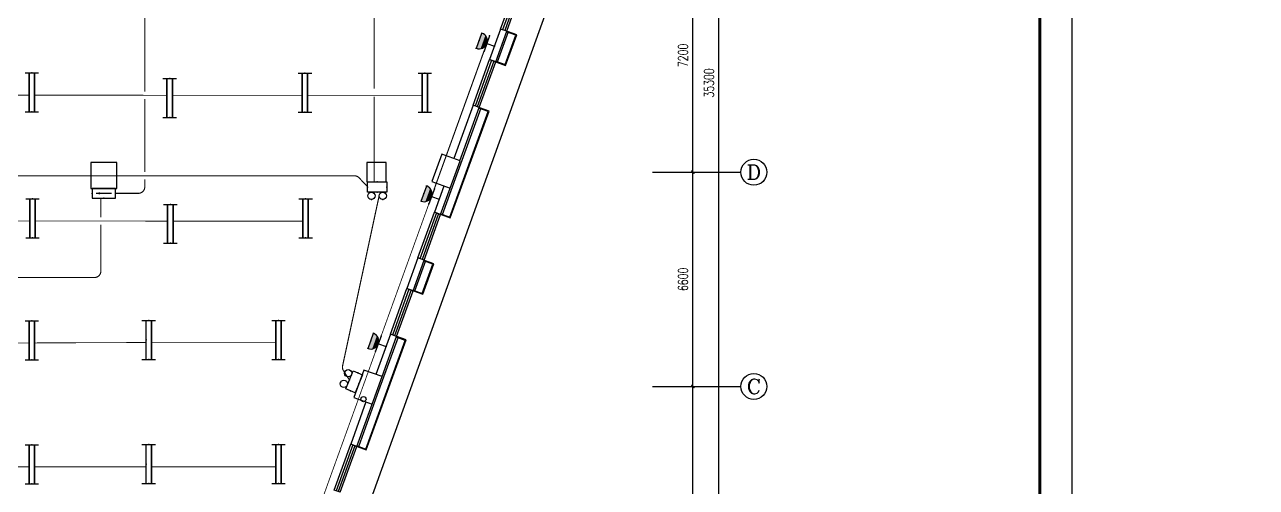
# Model space of a CAD drawing. Extents: x 2166032 to 5302137, y 581493 to 2416206.
# Drawn here: x 2506403 to 2544354, y 1200362 to 1214618 of the extents above; entities that cross this region are included whole.
import ezdxf
from ezdxf.enums import TextEntityAlignment as Align

# ---------------------------------------------------------------- set-up
doc = ezdxf.new("R2010")
doc.units = 0
doc.header["$LTSCALE"] = 1000
doc.header["$MEASUREMENT"] = 0
doc.linetypes.add('DASH', pattern=[0.35, 0.25, -0.1])
for name, color, linetype in [('3T_WOOD', 21, 'Continuous'), ('AXIS', 3, 'Continuous'), ('AXIS_TEXT', 7, 'Continuous'), ('COLUMN', 2, 'Continuous'), ('EQUIP-动力', 3, 'Continuous'), ('EQUIP-照明', 3, 'Continuous'), ('PUB_TITLE', 137, 'Continuous'), ('SURFACE', 8, 'Continuous'), ('TEL_TEXT', 7, 'Continuous'), ('WALL', 8, 'Continuous'), ('WINDOW', 8, 'Continuous'), ('WIRE-应急', 6, 'DASH'), ('WIRE-照明', 1, 'Continuous'), ('屋面', 151, 'Continuous'), ('石材幕墙', 8, 'Continuous')]:
    doc.layers.add(name, color=color, linetype=linetype)
doc.styles.add('_TCH_AXIS', font='complex_.ttf')
doc.styles.add('_TEL_DIM', font='@tssdeng.shx', dxfattribs={"width": 0.8, "height": 3.5, "bigfont": '!tssdchn.shx'})
doc.styles.add('COMPLEX', font='complex_.ttf')
doc.styles.add('DIM_FONT', font='simplex_.ttf', dxfattribs={"width": 0.7})
doc.styles.get("Standard").update_dxf_attribs({"font": 'tssdeng.shx', "bigfont": 'tssdchn.shx'})
doc.dimstyles.new('DIMN', dxfattribs={"dimtxt": 300, "dimasz": 100, "dimexe": 250, "dimexo": 300, "dimgap": 150, "dimtad": 1, "dimdec": 0, "dimzin": 0, "dimdsep": 46, "dimtxsty": 'DIM_FONT', "dimblk": 'ARCHTICK', "dimcen": 0.09, "dimclrt": 7, "dimazin": 2, "dimtfac": 1, "dimtdec": 0, "dimtix": 1, "dimtmove": 2, "dimatfit": 3, "dimldrblk": 'ARCHTICK', "dimfxl": 1, "dimtolj": 1, "dimtzin": 0, "dimarcsym": 0})

# ---------------------------------------------------------------- blocks, each defined once
blk = doc.blocks.new('$equip$00001160')
for p, q in [((-1.2, 0.417), (-1.2, -0.417)), ((-1.2, 0.167), (1.2, 0.167)), ((1.2, 0.417), (1.2, -0.417)), ((-1.2, -0.167), (1.2, -0.167))]:
    blk.add_line(p, q)
at = {"const_width": 0.1}
for points in [[(-1.2, 0.167), (1.2, 0.167)], [(-1.2, -0.167), (1.2, -0.167)]]:
    blk.add_lwpolyline(points, dxfattribs=at)
at = {"layer": 'EQUIP-照明'}
for p in [(-1.2, 0), (0, 0.167), (1.2, 0), (0, -0.167)]:
    blk.add_point(p, dxfattribs=at)
at = {"layer": 'EQUIP-照明', "flags": 9}
blk.add_attdef('A', (0, 0), '', height=0.00002, dxfattribs=at)
blk = doc.blocks.new('$equip$00001237')
for p, q in [((-0.5, 1.05), (-0.5, 1)), ((-0.5, 1), (0.5, 1)), ((0.5, 1.05), (0.5, 1)), ((0.5, 0.5), (-0.5, 0.5)), ((0, 0.5), (0, 0))]:
    blk.add_line(p, q)
blk.add_arc((0, 1), 0.5, 180, 0)
for p in [(0, 1), (-0.5, 0.5), (0, 0), (0.5, 0.5)]:
    blk.add_point(p)
for points in [[(0.433, 0.75), (-0.433, 0.75), (0.5, 1), (-0.5, 1)], [(0.25, 0.567), (-0.25, 0.567), (0.433, 0.75), (-0.433, 0.75)], [(0, 0.5), (0, 0.5), (0.25, 0.567), (-0.25, 0.567)]]:
    blk.add_solid(points)
at = {"flags": 9}
blk.add_attdef('A', (0, 0), '', height=0.00002, dxfattribs=at)
blk = doc.blocks.new('$equip$00001687')
for p, q in [((0.72, 0.6), (-0.72, 0.6)), ((-0.72, 0.6), (-0.72, 0)), ((-0.72, 0), (0.72, 0)), ((0.72, 0), (0.72, 0.6))]:
    blk.add_line(p, q)
at = {"color": 7}
blk.add_line((-0.48, 0.3), (0.48, 0.3), dxfattribs=at)
for p in [(-0.72, 0.3), (0, 0.6), (0, 0), (0.72, 0.3)]:
    blk.add_point(p)
blk.add_solid([(0.24, 0.228), (0.528, 0.3), (0.24, 0.372)])
at = {"layer": 'TEL_TEXT', "style": '_TEL_DIM', "flags": 1}
blk.add_attdef('A', text='', height=0.00002, dxfattribs=at).set_placement((0, 0), align=Align.MIDDLE_CENTER)
blk = doc.blocks.new('$equip_U$00000006')
at = {"color": 3}
for p, q in [((-0.6, 0.624), (0.6, 0.624)), ((-0.6, 0), (-0.6, 0.624)), ((0.6, 0), (-0.6, 0)), ((0.6, 0.624), (0.6, 0))]:
    blk.add_line(p, q, dxfattribs=at)
for centre in [(-0.35, 0.849), (0.35, 0.849)]:
    blk.add_circle(centre, 0.225, dxfattribs=at)
at = {"style": '_TEL_DIM', "flags": 1}
blk.add_attdef('A', text='', height=0.00002, dxfattribs=at).set_placement((0, 0), align=Align.MIDDLE_CENTER)
blk = doc.blocks.new('$equip_U$00000175(20081108-2321)')
for p in [(-0.6, 0.312), (0, 0.624), (0, 0), (0.6, 0.312)]:
    blk.add_point(p)
blk.add_blockref('$equip_U$00000006', (0, 0))
at = {"color": 7, "style": '_TEL_DIM', "flags": 1}
blk.add_attdef('A', text='', height=0.000025, dxfattribs=at).set_placement((0, 0), align=Align.MIDDLE_CENTER)
blk = doc.blocks.new('$equip_U$00000184(许虹剑)')
for p in [(-0.35, 1.074), (0.35, 1.074), (-0.6, 0.312), (0, 0), (0.6, 0.312)]:
    blk.add_point(p)
blk.add_blockref('$equip_U$00000175(20081108-2321)', (0, 0))
at = {"color": 7, "style": '_TEL_DIM', "flags": 1}
blk.add_attdef('A', text='', height=0.000025, dxfattribs=at).set_placement((0, 0), align=Align.MIDDLE_CENTER)
blk = doc.blocks.new('$equip_U$00000360(20081108-2321)')
at = {"ltscale": 5}
for p in [(-0.35, 1.074), (0.35, 1.074), (-0.6, 0.312), (0, 0), (0.6, 0.312)]:
    blk.add_point(p, dxfattribs=at)
blk.add_blockref('$equip_U$00000184(许虹剑)', (0, 0), dxfattribs=at)
at = {"color": 7, "style": '_TEL_DIM', "flags": 1}
blk.add_attdef('A', text='', height=0.000025, dxfattribs=at).set_placement((0, 0), align=Align.MIDDLE_CENTER)
blk = doc.blocks.new('_ArchTick')
at = {"color": 0, "linetype": 'ByBlock', "const_width": 0.4}
blk.add_lwpolyline([(-0.5, -0.5), (0.5, 0.5)], dxfattribs=at)
blk = doc.blocks.new('*D2882')
at = {"layer": 'AXIS', "color": 0, "lineweight": -2}
for p, q in [((2526048, 1203471), (2527241, 1203471)), ((2526991, 1195171), (2526991, 1203471)), ((2526048, 1195171), (2527241, 1195171))]:
    blk.add_line(p, q, dxfattribs=at)
at = {"layer": 'Defpoints', "color": 0}
for p in [(2525748, 1203471), (2526991, 1203471), (2525748, 1195171)]:
    blk.add_point(p, dxfattribs=at)
at = {"layer": 'AXIS', "color": 0, "lineweight": -2, "xscale": 100, "yscale": 100, "zscale": 100}
for p, rotation in [((2526991, 1203471), 90), ((2526991, 1195171), 270)]:
    blk.add_blockref('_ArchTick', p, dxfattribs=dict(at, rotation=rotation))
at = {"layer": 'AXIS', "color": 7, "insert": (2526689, 1199321), "char_height": 300, "attachment_point": 5, "rotation": 90, "style": 'DIM_FONT'}
blk.add_mtext('\\A1;8300', dxfattribs=at)
blk = doc.blocks.new('*D2883')
at = {"layer": 'AXIS', "color": 0, "lineweight": -2}
for p, q in [((2526048, 1210071), (2527241, 1210071)), ((2526991, 1203471), (2526991, 1210071)), ((2526048, 1203471), (2527241, 1203471))]:
    blk.add_line(p, q, dxfattribs=at)
at = {"layer": 'Defpoints', "color": 0}
for p in [(2525748, 1210071), (2526991, 1210071), (2525748, 1203471)]:
    blk.add_point(p, dxfattribs=at)
at = {"layer": 'AXIS', "color": 0, "lineweight": -2, "xscale": 100, "yscale": 100, "zscale": 100}
for p, rotation in [((2526991, 1210071), 90), ((2526991, 1203471), 270)]:
    blk.add_blockref('_ArchTick', p, dxfattribs=dict(at, rotation=rotation))
at = {"layer": 'AXIS', "color": 7, "insert": (2526689, 1206771), "char_height": 300, "attachment_point": 5, "rotation": 90, "style": 'DIM_FONT'}
blk.add_mtext('\\A1;6600', dxfattribs=at)
blk = doc.blocks.new('*D2884')
at = {"layer": 'AXIS', "color": 0, "lineweight": -2}
for p, q in [((2526048, 1217271), (2527241, 1217271)), ((2526991, 1210071), (2526991, 1217271)), ((2526048, 1210071), (2527241, 1210071))]:
    blk.add_line(p, q, dxfattribs=at)
at = {"layer": 'Defpoints', "color": 0}
for p in [(2525748, 1217271), (2526991, 1217271), (2525748, 1210071)]:
    blk.add_point(p, dxfattribs=at)
at = {"layer": 'AXIS', "color": 0, "lineweight": -2, "xscale": 100, "yscale": 100, "zscale": 100}
for p, rotation in [((2526991, 1217271), 90), ((2526991, 1210071), 270)]:
    blk.add_blockref('_ArchTick', p, dxfattribs=dict(at, rotation=rotation))
at = {"layer": 'AXIS', "color": 7, "insert": (2526689, 1213671), "char_height": 300, "attachment_point": 5, "rotation": 90, "style": 'DIM_FONT'}
blk.add_mtext('\\A1;7200', dxfattribs=at)
blk = doc.blocks.new('*D2887')
at = {"layer": 'AXIS', "color": 0, "lineweight": -2}
for p, q in [((2526048, 1230471), (2528041, 1230471)), ((2527791, 1195171), (2527791, 1230471)), ((2526048, 1195171), (2528041, 1195171))]:
    blk.add_line(p, q, dxfattribs=at)
at = {"layer": 'Defpoints', "color": 0}
for p in [(2525748, 1230471), (2527791, 1230471), (2525748, 1195171)]:
    blk.add_point(p, dxfattribs=at)
at = {"layer": 'AXIS', "color": 0, "lineweight": -2, "xscale": 100, "yscale": 100, "zscale": 100}
for p, rotation in [((2527791, 1230471), 90), ((2527791, 1195171), 270)]:
    blk.add_blockref('_ArchTick', p, dxfattribs=dict(at, rotation=rotation))
at = {"layer": 'AXIS', "color": 7, "insert": (2527489, 1212821), "char_height": 300, "attachment_point": 5, "rotation": 90, "style": 'DIM_FONT'}
blk.add_mtext('\\A1;35300', dxfattribs=at)
blk = doc.blocks.new('_AXISO')
blk.add_circle((0, 0), 0.5)
at = {"layer": 'AXIS_TEXT', "style": 'COMPLEX', "width": 1.171875}
blk.add_attdef('A', text='', height=0.56, dxfattribs=at).set_placement((-0.25, -0.28), (0.25, -0.28), align=Align.FIT)
blk = doc.blocks.new('$TCHSYS$WIN2D')
for p, q in [((-0.5, 0.5), (0.5, 0.5)), ((-0.5, 0.5), (-0.5, -0.5)), ((0.5, 0.5), (0.5, -0.5)), ((0.5, 0.167), (-0.5, 0.167)), ((0.5, -0.167), (-0.5, -0.167)), ((-0.5, -0.5), (0.5, -0.5))]:
    blk.add_line(p, q)

msp = doc.modelspace()

# ---------------------------------------------------------------- linework, layer by layer
msp.add_circle((2604640.5, 1020101.3), 438608.5)
at = {"layer": '3T_WOOD'}
msp.add_lwpolyline([(2522810.7, 1215979.5), (2514903.7, 1193970.7), (2498142.8, 1193970.7)], dxfattribs=at)
at = {"layer": 'AXIS'}
for p, q in [((2525747.6, 1210070.7), (2528471.1, 1210070.7)), ((2525747.6, 1203470.7), (2528471.1, 1203470.7))]:
    msp.add_line(p, q, dxfattribs=at)
at = {"layer": 'COLUMN'}
for p, q in [((2509242.8, 1210370.7), (2508442.8, 1210370.7)), ((2508442.8, 1210370.7), (2508442.8, 1209570.7)), ((2509242.8, 1209570.7), (2509242.8, 1210370.7)), ((2517542.8, 1210370.7), (2516942.8, 1210370.7)), ((2516942.8, 1210370.7), (2516942.8, 1209770.7)), ((2517542.8, 1209770.7), (2517542.8, 1210370.7)), ((2519253.2, 1210628), (2518947.6, 1209781.4)), ((2519817.6, 1210424.2), (2519253.2, 1210628)), ((2519512, 1209577.7), (2519817.6, 1210424.2)), ((2508442.8, 1209570.7), (2509242.8, 1209570.7)), ((2516942.8, 1209770.7), (2517542.8, 1209770.7)), ((2518947.6, 1209781.4), (2519512, 1209577.7)), ((2516850.9, 1203976.8), (2516545.3, 1203130.3)), ((2517415.2, 1203773.1), (2516850.9, 1203976.8)), ((2517109.6, 1202926.5), (2517415.2, 1203773.1)), ((2516545.3, 1203130.3), (2517109.6, 1202926.5))]:
    msp.add_line(p, q, dxfattribs=at)
at = {"layer": 'PUB_TITLE'}
msp.add_lwpolyline([(2433582.7, 1179986.1), (2538682.7, 1179986.1), (2538682.7, 1239386.1), (2433582.7, 1239386.1)], close=True, dxfattribs=at)
at = {"layer": 'PUB_TITLE', "const_width": 100}
msp.add_lwpolyline([(2436082.7, 1180986.1), (2537682.7, 1180986.1), (2537682.7, 1238386.1), (2436082.7, 1238386.1)], close=True, dxfattribs=at)
at = {"layer": 'SURFACE'}
for p, q in [((2521303.9, 1214398.5), (2520964.3, 1213458)), ((2521303.9, 1214398.5), (2521256.9, 1214415.5)), ((2520964.3, 1213458), (2520917.3, 1213475)), ((2520454.9, 1212047.1), (2519710.2, 1209984.5)), ((2520454.9, 1212047.1), (2520407.9, 1212064.1)), ((2519710.2, 1209984.5), (2519266.4, 1208755.1)), ((2519266.4, 1208755.1), (2519219.3, 1208772.1)), ((2518757, 1207344.3), (2518417.4, 1206403.7)), ((2518757, 1207344.3), (2518709.9, 1207361.2)), ((2518417.4, 1206403.7), (2518370.3, 1206420.7)), ((2517908, 1204992.8), (2517308.7, 1203333.1)), ((2517908, 1204992.8), (2517861, 1205009.8)), ((2517308.7, 1203333.1), (2516685.5, 1201606.8)), ((2516685.5, 1201606.8), (2516638.4, 1201623.7))]:
    msp.add_line(p, q, dxfattribs=at)
at = {"layer": 'WALL'}
for p, q in [((2521068.8, 1214483.4), (2520729.2, 1213542.9)), ((2521256.9, 1214415.5), (2521068.8, 1214483.4)), ((2520917.3, 1213475), (2521256.9, 1214415.5)), ((2520729.2, 1213542.9), (2520917.3, 1213475)), ((2520219.8, 1212132), (2519627.9, 1210492.7)), ((2519816, 1210424.8), (2520407.9, 1212064.1)), ((2520407.9, 1212064.1), (2520219.8, 1212132)), ((2519322.3, 1209646.2), (2519031.2, 1208840)), ((2519219.3, 1208772.1), (2519510.4, 1209578.3)), ((2519031.2, 1208840), (2519219.3, 1208772.1)), ((2518521.8, 1207429.2), (2518182.2, 1206488.6)), ((2518370.3, 1206420.7), (2518709.9, 1207361.2)), ((2518709.9, 1207361.2), (2518521.8, 1207429.2)), ((2518182.2, 1206488.6), (2518370.3, 1206420.7)), ((2517672.8, 1205077.7), (2517226.4, 1203841.2)), ((2517414.5, 1203773.3), (2517861, 1205009.8)), ((2517861, 1205009.8), (2517672.8, 1205077.7)), ((2516920.8, 1202994.7), (2516450.3, 1201691.7)), ((2516638.4, 1201623.7), (2517108.9, 1202926.8)), ((2516450.3, 1201691.7), (2516638.4, 1201623.7))]:
    msp.add_line(p, q, dxfattribs=at)
at = {"layer": 'WIRE-应急', "linetype": 'DASH', "const_width": 35}
for points in [[(2510105.4, 1212555.4), (2510105.4, 1215538.8)], [(2517173.7, 1215437.5), (2517173.7, 1212649.4)], [(2510105.4, 1210075.1), (2510105.4, 1212330.4)], [(2517173.7, 1209770.7), (2517173.7, 1212395.9)], [(2502576.7, 1209962.6), (2511731.1, 1209962.6)], [(2508751.6, 1208679.3), (2508751.6, 1209270.7)]]:
    msp.add_lwpolyline(points, dxfattribs=at)
for points in [[(2511731.1, 1209962.6), (2516562, 1209962.6, -0.1989124), (2516703.4, 1209904), (2516962, 1209631.1)], [(2509202.8, 1209420.7), (2509905.4, 1209420.7, 0.4142136), (2510105.4, 1209620.7), (2510105.4, 1209850.1)], [(2516409.2, 1203671.8), (2516227.1, 1203956.1, -0.1979353), (2516199.9, 1204106), (2517325.2, 1209341.2)], [(2501863, 1206826.4), (2508551.6, 1206826.4, 0.4142136), (2508751.6, 1207026.4), (2508751.6, 1208454.3)]]:
    msp.add_lwpolyline(points, format="xyb", dxfattribs=at)
at = {"layer": 'WIRE-照明', "linetype": 'Continuous'}
for points, const_width in [([(2519026.5, 1209563.1), (2520557.8, 1213804.4)], 35), ([(2502632.4, 1212445.7), (2506542.8, 1212445.7)], 25), ([(2506709.4, 1212446.1), (2510781.9, 1212442.3)], 25), ([(2510955.6, 1212442.3), (2514955.6, 1212442.3)], 25), ([(2515122.3, 1212442.3), (2518649.4, 1212442.3)], 25), ([(2502653.4, 1208568.3), (2506563.8, 1208568.3)], 25), ([(2506730.5, 1208568.7), (2510802.9, 1208564.9)], 25), ([(2510976.6, 1208564.9), (2514976.6, 1208564.9)], 25), ([(2502599.5, 1204812.3), (2506542.8, 1204812.3)], 25), ([(2506688.6, 1204812.3), (2510143.1, 1204825.2)], 25), ([(2510309.7, 1204822.9), (2514143.1, 1204822.9)], 25), ([(2502599.5, 1200995.7), (2506542.8, 1200995.7)], 25), ([(2506709.4, 1200995.7), (2510143.1, 1200995.7)], 25), ([(2510307, 1200995.7), (2514143.1, 1200995.7)], 25)]:
    msp.add_lwpolyline(points, dxfattribs=dict(at, const_width=const_width))
at = {"layer": 'WIRE-照明', "color": 1, "linetype": 'Continuous', "const_width": 25}
for points in [[(2518856.7, 1209092.8), (2517217.8, 1204553.5)], [(2517217.8, 1204553.5), (2515620.9, 1200130.6)]]:
    msp.add_lwpolyline(points, dxfattribs=at)
at = {"layer": '屋面', "color": 6}
msp.add_circle((2516843, 1203080.9), 80, dxfattribs=at)
at = {"layer": '石材幕墙'}
for points in [[(2520924.1, 1213493.7), (2521211.3, 1213389.6), (2521538.5, 1214292.1), (2521250.1, 1214396.7)], [(2520941.3, 1213466.2), (2521223.3, 1213364), (2521564.1, 1214304.1), (2521282.1, 1214406.3)], [(2519226.1, 1208790.8), (2519507.3, 1208688.9), (2520686, 1211942), (2520401.1, 1212045.2)], [(2519237.3, 1208765.5), (2519519.3, 1208663.3), (2520711.6, 1211953.9), (2520429.5, 1212056.2)], [(2518377.1, 1206439.4), (2518655.3, 1206338.6), (2518982.5, 1207241.1), (2518703.1, 1207342.4)], [(2518385.3, 1206415.2), (2518667.3, 1206312.9), (2519008.1, 1207253.1), (2518726.1, 1207355.3)], [(2516645.2, 1201642.5), (2516917.3, 1201543.9), (2518130.5, 1204890.7), (2517854.1, 1204990.9)], [(2516647.2, 1201620.5), (2516929.2, 1201518.2), (2518156.1, 1204902.7), (2517874.1, 1205005)]]:
    msp.add_lwpolyline(points, dxfattribs=at)

# ---------------------------------------------------------------- block references
at = {"layer": 'AXIS'}
ref = msp.add_blockref('_AXISO', (2528871.1, 1210070.7), dxfattribs=dict(at, xscale=800, yscale=800, zscale=800))
ref.add_attrib('A', 'D', dxfattribs={"layer": 'AXIS_TEXT', "height": 452.5, "style": '_TCH_AXIS', "width": 0.95528}).set_placement((2528644.8, 1209844.4), (2529097.4, 1209844.4), align=Align.FIT)
ref = msp.add_blockref('_AXISO', (2528871.1, 1203470.7), dxfattribs=dict(at, xscale=800, yscale=800, zscale=800))
ref.add_attrib('A', 'C', dxfattribs={"layer": 'AXIS_TEXT', "height": 452.5, "style": '_TCH_AXIS'}).set_placement((2528644.8, 1203244.4), (2529097.4, 1203244.4), align=Align.FIT)
at = {"layer": 'EQUIP-动力', "xscale": 500.0000000000711, "yscale": 500, "zscale": 500.0000000000355, "rotation": 70.14790401486997}
for p in [(2520877.8, 1213954.6), (2519176.7, 1209243.1), (2517537.8, 1204703.7)]:
    msp.add_blockref('$equip$00001237', p, dxfattribs=at)
at = {"layer": 'EQUIP-照明', "yscale": 500, "zscale": 500}
for name, p, xscale, rotation in [('$equip$00001160', (2506626.1, 1212529), 500, 90), ('$equip$00001160', (2510872.3, 1212359), 500, 90), ('$equip$00001160', (2515038.9, 1212525.7), 500, 90), ('$equip$00001160', (2518735, 1212525.7), 500, 90), ('$equip$00001687', (2508842.8, 1209570.7), 500, 180), ('$equip_U$00000360(20081108-2321)', (2517262.1, 1209770.7), 500, 180), ('$equip$00001160', (2506647.1, 1208651.6), 500, 90), ('$equip$00001160', (2515059.9, 1208648.3), 500, 90), ('$equip$00001160', (2510893.3, 1208481.6), 500, 90), ('$equip$00001160', (2506626.1, 1204895.7), 500, 90), ('$equip$00001160', (2510226.4, 1204906.3), 500, 90), ('$equip$00001160', (2514226.4, 1204906.3), 500, 90), ('$equip_U$00000360(20081108-2321)', (2516698.1, 1203553.5), 499.9999999999883, 67.72633255574961), ('$equip$00001160', (2506626.1, 1201068.4), 500, 90), ('$equip$00001160', (2510226.4, 1201079), 500, 90), ('$equip$00001160', (2514226.4, 1201079), 500, 90)]:
    msp.add_blockref(name, p, dxfattribs=dict(at, xscale=xscale, rotation=rotation))
at = {"layer": 'WINDOW', "xscale": -1500, "yscale": 200, "zscale": -1500}
for p, rotation in [((2521417.5, 1215154.9), 250.1479040148677), ((2520568.5, 1212803.5), 250.1479040148677), ((2518870.6, 1208100.6), 250.1479040148644), ((2518021.6, 1205749.2), 250.1479040148644), ((2516289.7, 1200952.3), 250.1479040148658)]:
    msp.add_blockref('$TCHSYS$WIN2D', p, dxfattribs=dict(at, rotation=rotation))

# ---------------------------------------------------------------- dimensions: what is measured, and where the dimension line sits
at = {"layer": 'AXIS'}
for p1, p2, distance, picture, middle in [((2525747.6, 1195170.7), (2525747.6, 1230470.7), -2043, '*D2887', (2527489.2, 1212820.7)), ((2525747.6, 1210070.7), (2525747.6, 1217270.7), -1243, '*D2884', (2526689.2, 1213670.7)), ((2525747.6, 1203470.7), (2525747.6, 1210070.7), -1243, '*D2883', (2526689.2, 1206770.7)), ((2525747.6, 1195170.7), (2525747.6, 1203470.7), -1243, '*D2882', (2526689.2, 1199320.7))]:
    dim = msp.add_aligned_dim(p1=p1, p2=p2, distance=distance, dimstyle='DIMN', dxfattribs=at)
    dim.commit()
    dim.dimension.update_dxf_attribs({"geometry": picture, "text_midpoint": middle})

doc.saveas('drawing.dxf')
